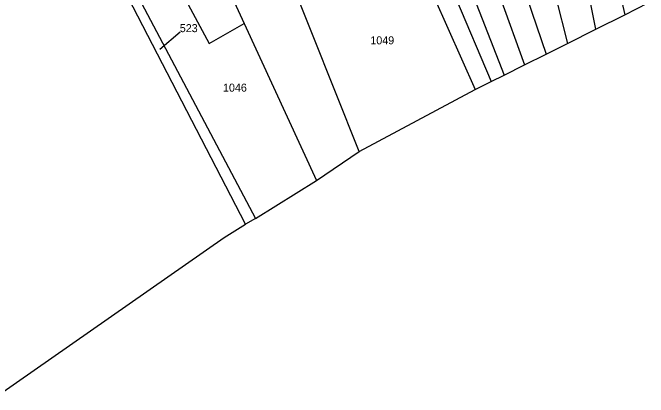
# Model space of a CAD drawing. Extents: x 191922 to 199923, y 328959 to 333350.
# Drawn here: x 194121.3 to 194335.6, y 328975.8 to 329105.6 of the extents above; entities that cross this region are included whole.
import ezdxf

# ---------------------------------------------------------------- set-up
doc = ezdxf.new("R2010")
doc.units = 0
for name, color, linetype in [('bouwvlak', 7, 'Continuous'), ('enkelbestemming', 7, 'Continuous'), ('Kader', 7, 'Continuous'), ('Level 6', 7, 'Continuous')]:
    doc.layers.add(name, color=color, linetype=linetype)

msp = doc.modelspace()

# ---------------------------------------------------------------- linework, layer by layer
at = {"layer": 'bouwvlak'}
msp.add_line((194177.67, 329099.09), (194170.92, 329093.17), dxfattribs=at)
at = {"layer": 'Kader'}
for p, q in [((194327.65, 329104.95), (194335.58, 329108.94)), ((194317.94, 329100.07), (194327.65, 329104.95)), ((194308.36, 329095.25), (194317.94, 329100.07)), ((194301.15, 329091.63), (194308.36, 329095.25)), ((194293.89, 329088.02), (194301.15, 329091.63)), ((194286.94, 329084.54), (194293.89, 329088.02)), ((194282.63, 329082.38), (194286.94, 329084.54)), ((194277.19, 329079.66), (194282.63, 329082.38)), ((194238.13, 329058.75), (194277.19, 329079.66)), ((194223.66, 329048.98), (194238.13, 329058.75)), ((194203.17, 329036.13), (194223.66, 329048.98)), ((194203.17, 329036.13), (194199.81, 329034.3))]:
    msp.add_line(p, q, dxfattribs=at)
msp.add_lwpolyline([(194115.35, 328975.83), (194192.54, 329029.77), (194199.81, 329034.3)], dxfattribs=at)
at = {"layer": 'Level 6'}
for p, q in [((194304.38, 329203.67), (194327.65, 329104.95)), ((194271.77, 329178.5), (194301.15, 329091.63)), ((194262.4, 329174.88), (194293.89, 329088.02)), ((194252.84, 329172.3), (194286.94, 329084.54)), ((194245.8, 329168.99), (194282.63, 329082.38)), ((194173.7, 329158.04), (194199.31, 329101.96)), ((194146.13, 329144.11), (194203.17, 329036.13)), ((194146.13, 329144.11), (194203.17, 329036.13)), ((194199.81, 329034.3), (194143.57, 329142.78)), ((194296.37, 329142.26), (194308.36, 329095.25)), ((194253.73, 329132.76), (194277.19, 329079.66)), ((194199.31, 329101.96), (194223.66, 329048.98))]:
    msp.add_line(p, q, dxfattribs=at)
for points in [[(194317.94, 329100.07), (194310.44, 329137.12), (194302.46, 329176.08), (194301.36, 329181.36), (194300.23, 329186.91)], [(194157.69, 329150.67), (194187.46, 329095.24), (194199.31, 329101.96)], [(194238.13, 329058.75), (194214.14, 329118.91), (194214.85, 329119.16)]]:
    msp.add_lwpolyline(points, dxfattribs=at)

# ---------------------------------------------------------------- texts
at = {"layer": 'enkelbestemming'}
msp.add_text('523', height=2.7, rotation=0, dxfattribs=at).set_placement((194177.6, 329099.06))
for s, p in [('1049', (194241.86, 329094.95)), ('1046', (194192.17, 329078.98))]:
    msp.add_text(s, height=2.7, dxfattribs=at).set_placement(p)

doc.saveas('drawing.dxf')
